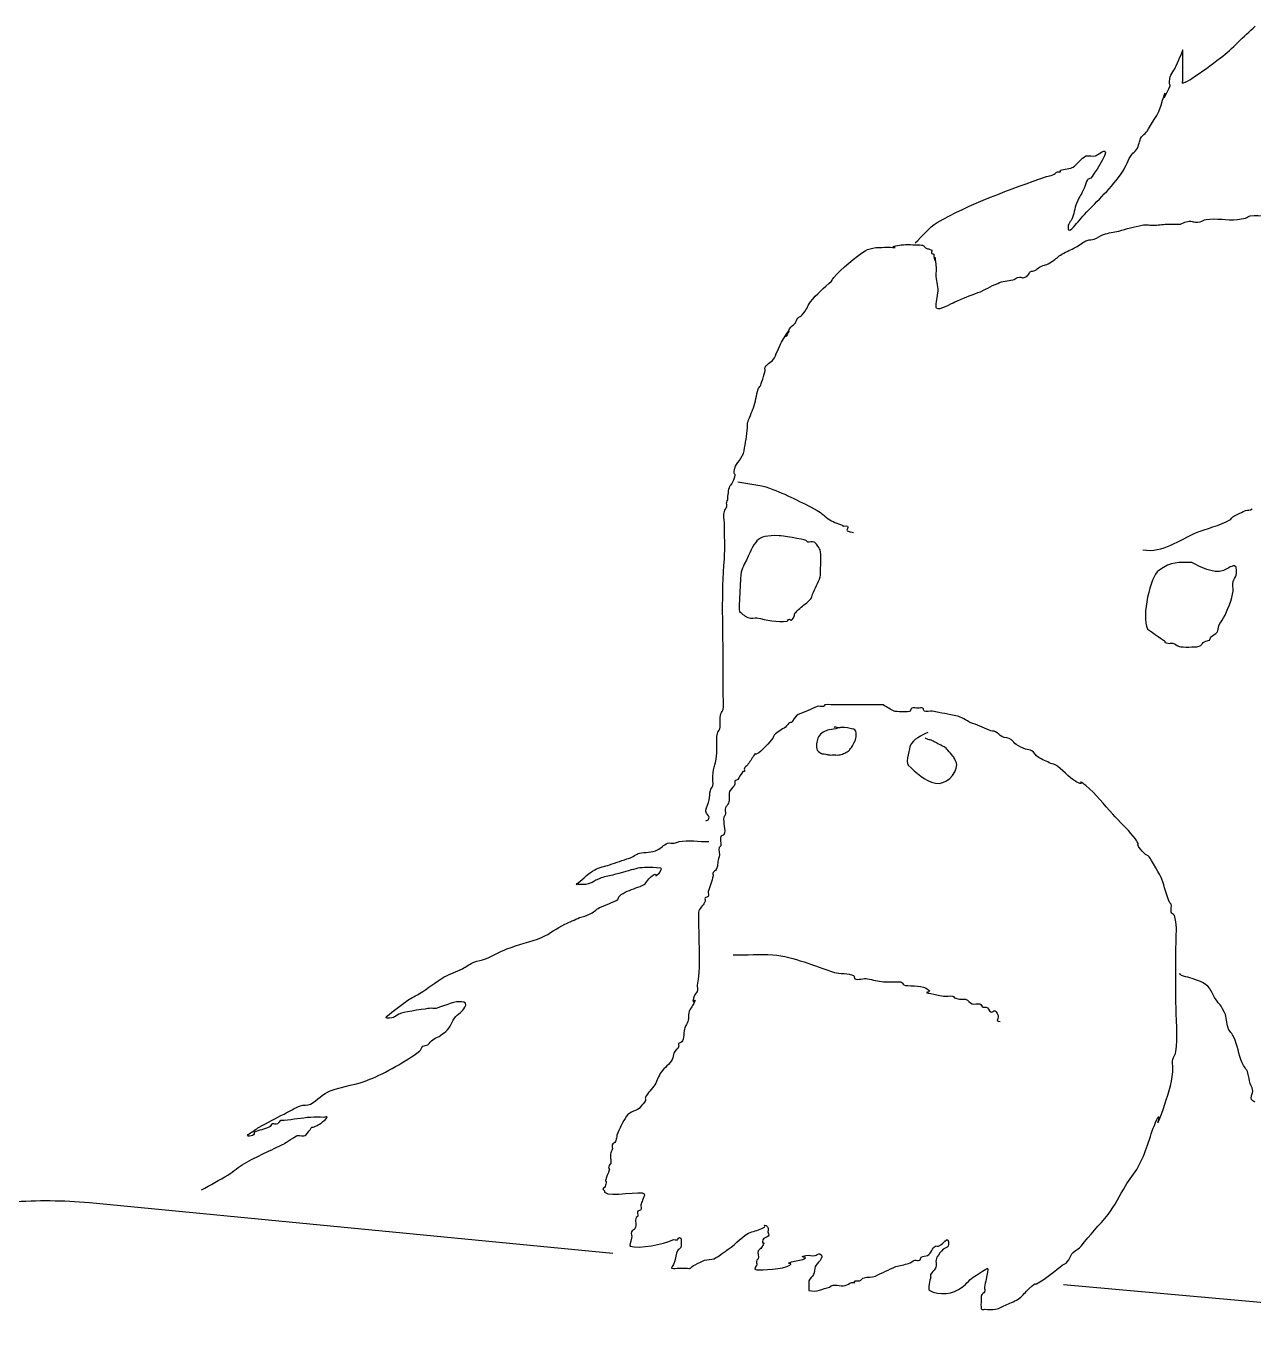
# Model space of a CAD drawing. Header units: millimetres. Extents: x 42 to 205, y 3 to 85.
# Drawn here: x 153.85 to 177.95, y 47 to 72.76 of the extents above; entities that cross this region are included whole.
import ezdxf

# ---------------------------------------------------------------- set-up
doc = ezdxf.new("R2010")
doc.units = ezdxf.units.MM
doc.layers.get('0').update_dxf_attribs({"linetype": 'CONTINUOUS'})

msp = doc.modelspace()

# ---------------------------------------------------------------- linework, layer by layer
for p, q in [((176.55, 72.268), (176.55, 72.143)), ((176.55, 72.143), (176.55, 71.957)), ((176.55, 71.957), (176.55, 71.709)), ((177.627, 68.973), (177.787, 68.996)), ((168.632, 62.764), (168.628, 62.764)), ((167.53, 59.68), (167.53, 60.228)), ((170.647, 59.441), (169.777, 59.441)), ((170.672, 59.441), (170.647, 59.441)), ((169.785, 58.991), (169.739, 58.975)), ((169.662, 58.459), (169.743, 58.459)), ((164.78, 55.915), (164.683, 55.915)), ((176.421, 53.602), (176.421, 54.689)), ((165.363, 48.673), (155.085, 49.666)), ((186.081, 46.999), (174.21, 48.056))]:
    msp.add_line(p, q)
for points in [[(177.295, 72.143), (177.538, 72.327), (177.742, 72.568), (177.978, 72.765)], [(176.426, 71.988), (176.492, 72.155), (176.57, 72.299), (176.55, 72.299)], [(176.55, 72.299), (176.54, 72.299), (176.55, 72.278), (176.55, 72.268)], [(176.735, 71.74), (176.926, 71.867), (177.111, 72.006), (177.295, 72.143)], [(176.301, 71.74), (176.315, 71.825), (176.395, 71.914), (176.426, 71.988)], [(176.085, 71.088), (176.344, 71.863), (176.066, 71.11), (176.24, 71.46)], [(176.24, 71.46), (176.37, 71.717), (176.265, 71.513), (176.301, 71.74)], [(176.55, 71.709), (176.55, 71.688), (176.53, 71.64), (176.55, 71.647)], [(176.55, 71.647), (176.616, 71.669), (176.68, 71.701), (176.735, 71.74)], [(175.836, 70.684), (175.856, 70.71), (176.07, 71.054), (176.085, 71.088)], [(175.742, 70.591), (175.764, 70.629), (175.808, 70.649), (175.836, 70.684)], [(175.554, 70.249), (175.58, 70.285), (175.626, 70.304), (175.648, 70.342)], [(175.648, 70.342), (175.692, 70.42), (175.699, 70.513), (175.742, 70.591)], [(174.405, 70.001), (174.494, 70.065), (174.555, 70.169), (174.654, 70.218)], [(174.654, 70.218), (174.687, 70.234), (174.812, 70.211), (174.84, 70.218)], [(175.025, 70.311), (175.096, 70.275), (174.786, 69.829), (174.746, 69.783)], [(174.84, 70.218), (174.868, 70.225), (174.987, 70.331), (175.025, 70.311)], [(175.369, 69.907), (175.44, 70.015), (175.481, 70.143), (175.554, 70.249)], [(173.877, 69.814), (173.918, 69.828), (173.961, 69.828), (174.001, 69.845)], [(174.001, 69.845), (174.037, 69.86), (174.06, 69.894), (174.095, 69.907)], [(174.095, 69.907), (174.115, 69.915), (174.139, 69.898), (174.156, 69.907)], [(174.156, 69.907), (174.166, 69.912), (174.147, 69.934), (174.156, 69.938)], [(174.156, 69.938), (174.21, 69.965), (174.357, 69.966), (174.405, 70.001)], [(174.624, 69.069), (174.88, 69.345), (175.158, 69.59), (175.369, 69.907)], [(171.734, 68.914), (172.334, 69.265), (173.206, 69.577), (173.877, 69.814)], [(174.624, 69.597), (174.555, 69.441), (174.545, 69.467), (174.469, 69.286)], [(174.685, 69.752), (174.654, 69.706), (174.644, 69.648), (174.624, 69.597)], [(174.746, 69.783), (174.731, 69.766), (174.697, 69.771), (174.685, 69.752)], [(174.469, 69.286), (174.428, 69.192), (174.423, 69.069), (174.375, 68.976)], [(174.375, 68.789), (174.464, 68.877), (174.537, 68.977), (174.624, 69.069)], [(177.879, 69.042), (178.077, 69.075), (178.326, 68.999), (178.518, 69.042)], [(171.299, 68.51), (171.444, 68.644), (171.563, 68.814), (171.734, 68.914)], [(174.314, 68.882), (174.291, 68.837), (174.29, 68.703), (174.375, 68.789)], [(174.375, 68.976), (174.358, 68.942), (174.329, 68.916), (174.314, 68.882)], [(175.297, 68.745), (175.452, 68.787), (175.597, 68.828), (175.754, 68.859)], [(175.754, 68.859), (175.835, 68.876), (175.921, 68.855), (176.005, 68.859)], [(176.005, 68.859), (176.097, 68.864), (176.188, 68.878), (176.279, 68.882)], [(176.279, 68.882), (176.356, 68.885), (176.432, 68.872), (176.508, 68.882)], [(176.508, 68.882), (176.549, 68.887), (176.582, 68.92), (176.622, 68.928)], [(176.622, 68.928), (176.8, 68.96), (176.719, 68.896), (176.896, 68.928)], [(176.896, 68.928), (176.937, 68.935), (176.97, 68.968), (177.011, 68.973)], [(177.011, 68.973), (177.214, 68.999), (177.424, 68.951), (177.627, 68.973)], [(177.787, 68.996), (177.818, 69.011), (177.846, 69.036), (177.879, 69.042)], [(174.452, 68.425), (174.53, 68.468), (174.596, 68.534), (174.68, 68.562)], [(174.68, 68.562), (174.723, 68.577), (174.774, 68.571), (174.817, 68.585)], [(174.817, 68.585), (174.876, 68.605), (174.939, 68.652), (175, 68.676)], [(175, 68.676), (175.097, 68.715), (175.198, 68.718), (175.297, 68.745)], [(169.701, 67.832), (169.846, 68.001), (170.137, 68.237), (170.317, 68.357)], [(170.317, 68.357), (170.427, 68.43), (170.625, 68.425), (170.751, 68.425)], [(170.751, 68.425), (171.136, 68.425), (170.634, 68.411), (171.025, 68.471)], [(171.025, 68.471), (171.137, 68.488), (171.274, 68.471), (171.39, 68.471)], [(171.39, 68.471), (171.492, 68.471), (171.449, 68.442), (171.528, 68.402)], [(171.528, 68.402), (171.549, 68.392), (171.576, 68.394), (171.596, 68.38)], [(171.596, 68.38), (171.66, 68.378), (171.602, 68.328), (171.619, 68.311)], [(171.619, 68.311), (171.631, 68.299), (171.655, 68.302), (171.665, 68.288)], [(171.665, 68.288), (171.673, 68.276), (171.662, 68.258), (171.665, 68.243)], [(171.665, 68.243), (171.713, 67.999), (171.665, 68.476), (171.71, 68.014)], [(173.995, 68.151), (174.058, 68.193), (174.111, 68.25), (174.178, 68.288)], [(174.178, 68.288), (174.287, 68.352), (174.35, 68.37), (174.452, 68.425)], [(173.652, 67.969), (173.685, 67.986), (173.71, 68.02), (173.743, 68.037)], [(173.743, 68.037), (173.865, 68.098), (173.847, 68.053), (173.995, 68.151)], [(169.244, 67.352), (169.364, 67.511), (169.515, 67.623), (169.655, 67.763)], [(169.655, 67.763), (169.674, 67.782), (169.683, 67.811), (169.701, 67.832)], [(171.71, 68.014), (171.717, 67.951), (171.695, 67.871), (171.71, 67.809)], [(171.71, 67.809), (171.735, 67.711), (171.754, 67.591), (171.733, 67.489)], [(172.92, 67.717), (173.012, 67.772), (173.121, 67.757), (173.217, 67.786)], [(173.217, 67.786), (173.25, 67.796), (173.276, 67.823), (173.309, 67.832)], [(173.309, 67.832), (173.441, 67.865), (173.372, 67.776), (173.515, 67.877)], [(173.515, 67.877), (173.537, 67.893), (173.537, 67.931), (173.56, 67.946)], [(173.56, 67.946), (173.586, 67.963), (173.624, 67.955), (173.652, 67.969)], [(172.076, 67.352), (172.226, 67.42), (172.378, 67.483), (172.532, 67.535)], [(172.532, 67.535), (172.667, 67.58), (172.784, 67.672), (172.92, 67.717)], [(169.084, 67.101), (169.183, 67.212), (169.16, 67.242), (169.244, 67.352)], [(171.733, 67.489), (171.727, 67.459), (171.687, 67.253), (171.71, 67.238)], [(171.71, 67.238), (171.797, 67.181), (172.003, 67.319), (172.076, 67.352)], [(168.696, 66.599), (169.009, 67.101), (168.604, 66.368), (168.833, 66.827)], [(168.947, 66.941), (168.967, 66.968), (168.971, 67.007), (168.993, 67.032)], [(168.993, 67.032), (169.018, 67.061), (169.059, 67.072), (169.084, 67.101)], [(168.833, 66.827), (168.857, 66.875), (168.914, 66.898), (168.947, 66.941)], [(168.536, 66.256), (168.584, 66.352), (168.642, 66.512), (168.696, 66.599)], [(168.353, 66.073), (168.401, 66.144), (168.497, 66.179), (168.536, 66.256)], [(168.261, 65.708), (168.269, 65.726), (168.342, 65.938), (168.353, 66.005)], [(168.353, 66.005), (168.356, 66.027), (168.339, 66.055), (168.353, 66.073)], [(168.215, 65.639), (168.224, 65.666), (168.251, 65.683), (168.261, 65.708)], [(168.124, 65.274), (168.17, 65.393), (168.177, 65.522), (168.215, 65.639)], [(168.01, 64.977), (168.023, 65.029), (168.104, 65.219), (168.124, 65.274)], [(168.01, 64.886), (168.013, 64.916), (168.002, 64.948), (168.01, 64.977)], [(167.941, 64.429), (167.967, 64.581), (167.995, 64.733), (168.01, 64.886)], [(167.758, 64.087), (167.784, 64.192), (167.916, 64.284), (167.941, 64.429)], [(167.736, 63.858), (167.819, 64.068), (167.705, 63.877), (167.758, 64.087)], [(167.621, 63.539), (167.629, 63.584), (167.634, 63.631), (167.644, 63.676)], [(167.644, 63.676), (167.672, 63.799), (167.672, 63.699), (167.736, 63.858)], [(167.821, 63.82), (168.029, 63.779), (168.243, 63.767), (168.442, 63.696)], [(168.442, 63.696), (168.764, 63.58), (169.07, 63.421), (169.373, 63.261)], [(167.599, 63.333), (167.606, 63.363), (167.594, 63.395), (167.599, 63.425)], [(167.599, 63.425), (167.602, 63.441), (167.618, 63.454), (167.621, 63.47)], [(167.621, 63.47), (167.626, 63.493), (167.621, 63.516), (167.621, 63.539)], [(167.553, 63.014), (167.553, 63.084), (167.534, 63.175), (167.553, 63.242)], [(167.553, 63.242), (167.562, 63.275), (167.591, 63.3), (167.599, 63.333)], [(169.373, 63.261), (169.465, 63.213), (169.533, 63.13), (169.622, 63.075)], [(177.48, 63.075), (177.505, 63.09), (177.518, 63.122), (177.54, 63.137)], [(177.54, 63.137), (177.554, 63.145), (177.767, 63.253), (177.789, 63.261)], [(177.789, 63.261), (177.843, 63.279), (177.868, 63.246), (177.914, 63.292)], [(167.553, 62.306), (167.572, 62.538), (167.553, 62.78), (167.553, 63.014)], [(169.622, 63.075), (169.706, 63.022), (169.815, 63.002), (169.902, 62.951)], [(169.902, 62.951), (170.047, 62.977), (169.938, 62.884), (169.963, 62.857)], [(176.827, 62.826), (176.992, 62.896), (177.299, 62.967), (177.48, 63.075)], [(168.628, 62.764), (168.147, 62.779), (168.172, 62.66), (167.945, 62.205)], [(169.16, 62.671), (169.106, 62.698), (168.657, 62.761), (168.632, 62.764)], [(169.19, 62.64), (169.176, 62.644), (169.172, 62.665), (169.16, 62.671)], [(169.315, 62.64), (169.277, 62.659), (169.231, 62.63), (169.19, 62.64)], [(169.376, 62.578), (169.358, 62.601), (169.34, 62.627), (169.315, 62.64)], [(169.963, 62.857), (169.967, 62.853), (170.08, 62.826), (170.087, 62.826)], [(175.771, 62.485), (176.163, 62.424), (176.487, 62.685), (176.827, 62.826)], [(169.437, 62.485), (169.42, 62.518), (169.396, 62.548), (169.376, 62.578)], [(169.437, 61.957), (169.439, 61.963), (169.458, 62.442), (169.437, 62.485)], [(167.53, 60.228), (167.53, 60.917), (167.495, 61.619), (167.553, 62.306)], [(167.945, 62.205), (167.92, 62.155), (167.894, 62.104), (167.884, 62.05)], [(176.734, 62.236), (176.467, 62.236), (176.344, 62.266), (176.082, 62.081)], [(177.354, 62.081), (177.143, 62.011), (176.897, 62.154), (176.733, 62.236)], [(177.573, 62.174), (177.494, 62.174), (177.418, 62.102), (177.354, 62.081)], [(177.603, 61.988), (177.606, 61.994), (177.624, 62.174), (177.573, 62.174)], [(167.884, 62.05), (167.873, 62), (167.828, 61.299), (167.853, 61.274)], [(169.282, 61.615), (169.33, 61.73), (169.391, 61.841), (169.437, 61.957)], [(176.082, 62.081), (175.919, 61.966), (175.738, 61.185), (175.863, 60.932)], [(177.542, 61.677), (177.548, 61.739), (177.53, 61.803), (177.542, 61.864)], [(177.542, 61.864), (177.551, 61.909), (177.591, 61.943), (177.603, 61.988)], [(169.251, 61.522), (169.272, 61.547), (169.269, 61.585), (169.282, 61.615)], [(177.357, 61.149), (177.425, 61.287), (177.53, 61.525), (177.542, 61.677)], [(168.939, 61.242), (168.969, 61.273), (169, 61.305), (169.033, 61.336)], [(169.033, 61.336), (169.101, 61.403), (169.19, 61.449), (169.251, 61.522)], [(167.853, 61.274), (167.907, 61.221), (167.97, 61.177), (168.039, 61.149)], [(168.039, 61.149), (168.087, 61.13), (168.143, 61.158), (168.194, 61.149)], [(168.194, 61.149), (168.369, 61.12), (168.601, 61.051), (168.784, 61.087)], [(168.784, 61.087), (168.798, 61.09), (168.802, 61.112), (168.814, 61.118)], [(168.814, 61.118), (168.87, 61.146), (168.835, 61.052), (168.908, 61.149)], [(168.908, 61.149), (168.928, 61.175), (168.929, 61.211), (168.939, 61.242)], [(177.263, 60.994), (177.286, 61.064), (177.321, 61.078), (177.357, 61.149)], [(175.863, 60.932), (175.867, 60.925), (176.16, 60.721), (176.174, 60.715)], [(177.108, 60.777), (177.143, 60.813), (177.202, 60.828), (177.232, 60.87)], [(177.232, 60.87), (177.257, 60.905), (177.25, 60.954), (177.263, 60.994)], [(176.174, 60.715), (176.253, 60.675), (176.141, 60.677), (176.268, 60.652)], [(176.268, 60.652), (176.298, 60.646), (176.331, 60.661), (176.362, 60.652)], [(176.362, 60.652), (176.408, 60.64), (176.443, 60.605), (176.486, 60.59)], [(176.486, 60.59), (176.54, 60.572), (176.803, 60.576), (176.859, 60.59)], [(176.859, 60.59), (176.956, 60.614), (176.895, 60.63), (176.983, 60.683)], [(176.983, 60.683), (177.011, 60.7), (177.05, 60.695), (177.077, 60.714)], [(177.077, 60.714), (177.096, 60.728), (177.092, 60.76), (177.108, 60.777)], [(167.53, 59.36), (167.551, 59.465), (167.53, 59.573), (167.53, 59.68)], [(167.462, 58.972), (167.484, 59.063), (167.459, 59.178), (167.484, 59.269)], [(167.484, 59.269), (167.494, 59.301), (167.523, 59.327), (167.53, 59.36)], [(169.373, 59.41), (169.259, 59.353), (169.142, 59.312), (169.001, 59.255)], [(169.498, 59.41), (169.457, 59.4), (169.411, 59.429), (169.373, 59.41)], [(169.528, 59.441), (169.514, 59.438), (169.511, 59.414), (169.498, 59.41)], [(169.777, 59.441), (169.716, 59.441), (169.587, 59.456), (169.528, 59.441)], [(170.89, 59.317), (170.814, 59.35), (170.746, 59.399), (170.672, 59.441)], [(171.201, 59.317), (171.185, 59.301), (170.911, 59.307), (170.89, 59.317)], [(171.232, 59.379), (171.21, 59.37), (171.217, 59.333), (171.201, 59.317)], [(171.356, 59.379), (171.315, 59.379), (171.27, 59.394), (171.232, 59.379)], [(171.45, 59.379), (171.422, 59.393), (171.389, 59.379), (171.356, 59.379)], [(171.481, 59.317), (171.46, 59.327), (171.47, 59.368), (171.45, 59.379)], [(171.635, 59.317), (171.608, 59.322), (171.498, 59.308), (171.481, 59.317)], [(172.132, 59.223), (171.949, 59.26), (171.811, 59.281), (171.635, 59.317)], [(168.752, 59.007), (168.683, 58.956), (168.594, 58.912), (168.533, 58.851)], [(168.846, 59.1), (168.808, 59.08), (168.787, 59.033), (168.752, 59.007)], [(168.876, 59.1), (168.869, 59.092), (168.855, 59.104), (168.846, 59.1)], [(169.001, 59.255), (168.955, 59.236), (168.884, 59.107), (168.876, 59.1)], [(169.782, 58.991), (169.768, 58.992), (169.716, 59.024), (169.703, 58.999)], [(172.381, 59.099), (172.323, 59.122), (172.181, 59.214), (172.132, 59.223)], [(172.754, 58.944), (172.629, 58.997), (172.507, 59.049), (172.381, 59.099)], [(167.393, 58.378), (167.421, 58.522), (167.389, 58.735), (167.416, 58.88)], [(167.416, 58.88), (167.422, 58.914), (167.454, 58.939), (167.462, 58.972)], [(168.503, 58.789), (168.447, 58.723), (168.282, 58.523), (168.192, 58.479)], [(168.533, 58.851), (168.517, 58.835), (168.517, 58.807), (168.503, 58.789)], [(169.389, 58.789), (169.367, 58.736), (169.341, 58.62), (169.377, 58.552)], [(169.579, 58.944), (169.503, 58.921), (169.419, 58.866), (169.389, 58.789)], [(169.739, 58.975), (169.686, 58.965), (169.633, 58.96), (169.579, 58.944)], [(169.853, 58.999), (169.829, 58.999), (169.807, 58.99), (169.782, 58.991)], [(170.079, 58.968), (170.008, 58.99), (169.929, 58.999), (169.853, 58.999)], [(170.114, 58.956), (170.104, 58.963), (170.091, 58.964), (170.079, 58.968)], [(170.094, 58.692), (170.106, 58.714), (170.122, 58.735), (170.13, 58.758)], [(170.138, 58.816), (170.14, 58.844), (170.153, 58.928), (170.114, 58.956)], [(170.13, 58.758), (170.136, 58.777), (170.137, 58.797), (170.138, 58.816)], [(171.551, 58.902), (171.422, 58.838), (171.268, 58.779), (171.202, 58.638)], [(171.556, 58.765), (171.535, 58.773), (171.516, 58.784), (171.495, 58.793)], [(171.63, 58.742), (171.606, 58.753), (171.579, 58.756), (171.556, 58.765)], [(172.878, 58.913), (172.84, 58.932), (172.794, 58.927), (172.754, 58.944)], [(173.003, 58.82), (172.954, 58.839), (172.924, 58.89), (172.878, 58.913)], [(173.188, 58.758), (173.132, 58.802), (173.064, 58.794), (173.003, 58.82)], [(173.282, 58.664), (173.247, 58.689), (173.224, 58.73), (173.188, 58.758)], [(168.192, 58.479), (168.136, 58.451), (168.182, 58.525), (168.131, 58.448)], [(169.377, 58.552), (169.383, 58.543), (169.392, 58.536), (169.401, 58.529)], [(169.401, 58.529), (169.489, 58.463), (169.444, 58.49), (169.545, 58.475)], [(169.893, 58.486), (169.91, 58.492), (169.924, 58.502), (169.939, 58.51)], [(169.939, 58.51), (170.018, 58.551), (170, 58.538), (170.071, 58.642)], [(170.071, 58.642), (170.081, 58.657), (170.086, 58.675), (170.094, 58.692)], [(171.202, 58.638), (171.196, 58.625), (171.108, 58.314), (171.164, 58.261)], [(171.716, 58.696), (171.688, 58.711), (171.66, 58.729), (171.63, 58.742)], [(171.909, 58.591), (171.874, 58.621), (171.732, 58.687), (171.716, 58.696)], [(172.062, 58.408), (172.059, 58.413), (171.937, 58.567), (171.909, 58.591)], [(173.468, 58.571), (173.407, 58.602), (173.338, 58.626), (173.282, 58.664)], [(173.592, 58.54), (173.556, 58.563), (173.508, 58.561), (173.468, 58.571)], [(173.716, 58.416), (173.668, 58.448), (173.643, 58.509), (173.592, 58.54)], [(167.325, 58.036), (167.345, 58.282), (167.35, 58.164), (167.393, 58.378)], [(168.007, 58.261), (167.989, 58.238), (167.959, 58.225), (167.946, 58.199)], [(168.131, 58.448), (168.091, 58.386), (168.053, 58.321), (168.007, 58.261)], [(169.545, 58.475), (169.57, 58.471), (169.594, 58.462), (169.619, 58.459)], [(169.619, 58.459), (169.633, 58.457), (169.647, 58.459), (169.662, 58.459)], [(169.743, 58.459), (169.764, 58.459), (169.784, 58.455), (169.804, 58.459)], [(169.804, 58.459), (169.835, 58.465), (169.865, 58.475), (169.893, 58.486)], [(171.164, 58.261), (171.319, 58.114), (171.488, 57.952), (171.696, 57.904)], [(171.696, 57.904), (171.884, 57.86), (172.121, 58.08), (172.115, 58.269)], [(172.115, 58.269), (172.112, 58.314), (172.082, 58.376), (172.062, 58.408)], [(173.965, 58.292), (173.882, 58.333), (173.795, 58.365), (173.716, 58.416)], [(174.059, 58.261), (174.031, 58.278), (173.998, 58.281), (173.965, 58.292)], [(174.432, 57.95), (174.335, 58.006), (174.168, 58.193), (174.059, 58.261)], [(167.325, 57.853), (167.339, 57.912), (167.32, 57.975), (167.325, 58.036)], [(167.821, 57.981), (167.805, 57.965), (167.773, 57.97), (167.76, 57.95)], [(167.915, 58.137), (167.892, 58.113), (167.839, 57.998), (167.821, 57.981)], [(167.946, 58.137), (167.941, 58.127), (167.922, 58.144), (167.915, 58.137)], [(167.946, 58.199), (167.937, 58.18), (167.955, 58.155), (167.946, 58.137)], [(174.65, 57.857), (174.432, 58.039), (174.696, 57.8), (174.432, 57.95)], [(167.256, 57.579), (167.272, 57.638), (167.26, 57.703), (167.279, 57.762)], [(167.279, 57.762), (167.29, 57.794), (167.317, 57.82), (167.325, 57.853)], [(167.666, 57.764), (167.631, 57.71), (167.66, 57.578), (167.636, 57.516)], [(167.76, 57.888), (167.745, 57.842), (167.694, 57.806), (167.666, 57.764)], [(167.76, 57.95), (167.749, 57.933), (167.767, 57.908), (167.76, 57.888)], [(175.178, 57.298), (175.011, 57.488), (174.846, 57.694), (174.65, 57.857)], [(167.188, 57.373), (167.208, 57.443), (167.238, 57.509), (167.256, 57.579)], [(167.636, 57.516), (167.622, 57.481), (167.59, 57.456), (167.575, 57.422)], [(167.188, 57.168), (167.345, 57.213), (167.168, 57.308), (167.188, 57.373)], [(167.545, 57.236), (167.519, 57.136), (167.59, 56.984), (167.545, 56.894)], [(167.575, 57.298), (167.571, 57.275), (167.55, 57.259), (167.545, 57.236)], [(167.575, 57.422), (167.556, 57.385), (167.583, 57.339), (167.575, 57.298)], [(175.582, 56.863), (175.46, 57.016), (175.307, 57.151), (175.178, 57.298)], [(166.241, 56.596), (166.31, 56.634), (166.363, 56.696), (166.437, 56.726)], [(166.437, 56.726), (166.477, 56.742), (166.523, 56.72), (166.566, 56.726)], [(166.566, 56.726), (166.599, 56.73), (166.632, 56.751), (166.663, 56.758)], [(166.663, 56.758), (166.841, 56.793), (167.065, 56.758), (167.246, 56.758)], [(167.484, 56.863), (167.456, 56.808), (167.499, 56.737), (167.484, 56.677)], [(167.545, 56.894), (167.534, 56.874), (167.494, 56.884), (167.484, 56.863)], [(175.801, 56.522), (175.536, 56.824), (175.801, 56.59), (175.582, 56.863)], [(165.3, 56.304), (165.429, 56.347), (165.559, 56.391), (165.689, 56.434)], [(165.689, 56.434), (165.742, 56.452), (165.833, 56.519), (165.884, 56.531)], [(165.884, 56.531), (165.999, 56.56), (166.131, 56.534), (166.241, 56.596)], [(167.453, 56.459), (167.41, 56.372), (167.439, 56.307), (167.392, 56.211)], [(167.453, 56.646), (167.428, 56.596), (167.478, 56.509), (167.453, 56.459)], [(167.484, 56.677), (167.48, 56.663), (167.459, 56.659), (167.453, 56.646)], [(175.895, 56.459), (175.869, 56.486), (175.826, 56.493), (175.801, 56.522)], [(176.144, 56.024), (176.131, 56.059), (175.918, 56.438), (175.895, 56.459)], [(164.683, 55.948), (164.793, 56.035), (164.889, 56.138), (165.008, 56.207)], [(165.008, 56.207), (165.097, 56.258), (165.203, 56.271), (165.3, 56.304)], [(166.304, 56.239), (165.84, 56.275), (165.869, 56.233), (165.396, 56.11)], [(166.271, 56.142), (166.295, 56.166), (166.337, 56.237), (166.304, 56.239)], [(167.392, 56.211), (167.379, 56.185), (167.344, 56.175), (167.331, 56.149)], [(164.65, 55.915), (164.65, 55.93), (164.671, 55.938), (164.683, 55.948)], [(164.683, 55.915), (164.672, 55.915), (164.65, 55.904), (164.65, 55.915)], [(165.137, 56.045), (164.967, 55.984), (164.941, 55.915), (164.78, 55.915)], [(165.396, 56.11), (165.31, 56.087), (165.219, 56.075), (165.137, 56.045)], [(165.816, 55.85), (165.869, 55.875), (165.93, 55.883), (165.979, 55.915)], [(165.979, 55.915), (166.029, 55.948), (166.055, 56.05), (166.174, 56.11)], [(166.174, 56.11), (166.253, 56.15), (166.144, 56.016), (166.271, 56.142)], [(167.331, 56.087), (167.306, 55.984), (167.273, 55.879), (167.237, 55.776)], [(167.331, 56.149), (167.322, 56.13), (167.336, 56.107), (167.331, 56.087)], [(176.299, 55.559), (176.225, 55.707), (176.2, 55.872), (176.144, 56.024)], [(165.459, 55.624), (165.478, 55.638), (165.474, 55.671), (165.492, 55.689)], [(165.492, 55.689), (165.578, 55.774), (165.705, 55.8), (165.816, 55.85)], [(167.237, 55.683), (167.224, 55.664), (167.191, 55.668), (167.176, 55.652)], [(167.237, 55.776), (167.227, 55.745), (167.258, 55.714), (167.237, 55.683)], [(164.906, 55.332), (164.977, 55.363), (165.033, 55.427), (165.102, 55.462)], [(165.102, 55.462), (165.186, 55.504), (165.394, 55.575), (165.459, 55.624)], [(167.052, 55.403), (167.031, 55.361), (167.052, 54.965), (167.052, 54.906)], [(167.176, 55.59), (167.152, 55.516), (167.087, 55.473), (167.052, 55.403)], [(167.176, 55.652), (167.162, 55.637), (167.183, 55.609), (167.176, 55.59)], [(176.329, 55.528), (176.326, 55.542), (176.305, 55.546), (176.299, 55.559)], [(176.329, 55.372), (176.315, 55.422), (176.338, 55.477), (176.329, 55.528)], [(163.965, 54.879), (164.135, 54.948), (164.257, 55.063), (164.418, 55.138)], [(164.418, 55.138), (164.515, 55.181), (164.614, 55.224), (164.711, 55.268)], [(164.711, 55.268), (164.777, 55.289), (164.845, 55.305), (164.906, 55.332)], [(176.39, 55.31), (176.369, 55.331), (176.337, 55.344), (176.329, 55.372)], [(176.421, 55.186), (176.41, 55.227), (176.4, 55.269), (176.39, 55.31)], [(176.421, 54.689), (176.421, 54.85), (176.438, 55.026), (176.421, 55.186)], [(167.052, 54.906), (167.052, 54.588), (167.082, 54.253), (167.021, 53.943)], [(162.862, 54.457), (163.007, 54.515), (163.14, 54.595), (163.284, 54.652)], [(163.284, 54.652), (163.507, 54.739), (163.744, 54.787), (163.965, 54.879)], [(162.41, 54.263), (162.487, 54.304), (162.558, 54.358), (162.636, 54.393)], [(162.636, 54.393), (162.708, 54.424), (162.791, 54.428), (162.862, 54.457)], [(167.727, 54.534), (167.986, 54.534), (168.246, 54.553), (168.504, 54.534)], [(168.504, 54.534), (168.937, 54.502), (169.308, 54.315), (169.715, 54.192)], [(162.053, 54.101), (162.165, 54.168), (162.295, 54.201), (162.41, 54.263)], [(169.715, 54.192), (169.817, 54.162), (169.993, 54.178), (170.088, 54.13)], [(170.088, 54.13), (170.108, 54.12), (170.102, 54.084), (170.118, 54.068)], [(176.531, 54.132), (176.475, 54.16), (176.539, 54.154), (176.485, 54.154)], [(176.691, 54.086), (176.64, 54.106), (176.582, 54.107), (176.531, 54.132)], [(161.568, 53.777), (161.733, 53.882), (161.888, 54.001), (162.053, 54.101)], [(167.021, 53.943), (167.013, 53.903), (167.037, 53.858), (167.021, 53.819)], [(170.118, 54.068), (170.156, 54.03), (170.306, 54.083), (170.367, 54.068)], [(170.367, 54.068), (170.469, 54.043), (170.568, 54.017), (170.678, 54.006)], [(170.678, 54.006), (170.708, 54.003), (171.004, 54.01), (171.02, 54.006)], [(171.02, 54.006), (171.047, 53.999), (171.055, 53.957), (171.08, 53.944)], [(171.08, 53.944), (171.139, 53.914), (171.401, 53.95), (171.515, 53.881)], [(171.515, 53.881), (171.749, 53.742), (171.211, 53.855), (171.857, 53.726)], [(177.079, 53.88), (177.003, 53.996), (176.809, 54.041), (176.691, 54.086)], [(177.194, 53.675), (177.15, 53.741), (177.122, 53.815), (177.079, 53.88)], [(160.92, 53.323), (161.057, 53.437), (161.198, 53.546), (161.341, 53.647)], [(161.341, 53.647), (161.413, 53.697), (161.496, 53.73), (161.568, 53.777)], [(162.346, 53.615), (162.232, 53.615), (161.966, 53.502), (161.893, 53.485)], [(162.476, 53.55), (162.499, 53.619), (162.392, 53.615), (162.346, 53.615)], [(166.96, 53.726), (166.874, 53.465), (167.062, 53.805), (166.93, 53.54)], [(167.021, 53.819), (167.008, 53.785), (166.97, 53.762), (166.96, 53.726)], [(171.857, 53.726), (171.918, 53.714), (171.981, 53.735), (172.042, 53.726)], [(172.042, 53.726), (172.057, 53.724), (172.06, 53.702), (172.073, 53.695)], [(172.073, 53.695), (172.103, 53.68), (172.134, 53.672), (172.167, 53.664)], [(172.167, 53.664), (172.177, 53.662), (172.187, 53.664), (172.197, 53.664)], [(172.197, 53.664), (172.228, 53.664), (172.261, 53.672), (172.291, 53.664)], [(172.291, 53.664), (172.342, 53.652), (172.367, 53.587), (172.416, 53.571)], [(176.421, 52.639), (176.459, 52.871), (176.421, 53.347), (176.421, 53.602)], [(177.376, 53.401), (177.249, 53.653), (177.3, 53.507), (177.194, 53.675)], [(161.212, 53.388), (161.055, 53.335), (161.108, 53.291), (160.92, 53.291)], [(161.763, 53.485), (161.728, 53.48), (161.308, 53.42), (161.212, 53.388)], [(161.893, 53.485), (161.849, 53.475), (161.806, 53.491), (161.763, 53.485)], [(162.28, 53.323), (162.359, 53.402), (162.435, 53.434), (162.476, 53.55)], [(166.869, 53.446), (166.836, 53.381), (166.859, 53.299), (166.838, 53.229)], [(166.93, 53.54), (166.913, 53.506), (166.884, 53.48), (166.869, 53.446)], [(172.416, 53.571), (172.464, 53.555), (172.522, 53.587), (172.571, 53.571)], [(172.571, 53.571), (172.599, 53.562), (172.606, 53.518), (172.632, 53.509)], [(172.632, 53.509), (172.651, 53.502), (172.675, 53.518), (172.693, 53.509)], [(172.693, 53.509), (172.741, 53.5), (172.746, 53.435), (172.787, 53.415)], [(172.787, 53.415), (172.84, 53.389), (172.84, 53.504), (172.911, 53.384)], [(172.911, 53.384), (172.977, 53.275), (172.842, 53.229), (172.972, 53.229)], [(177.445, 53.104), (177.415, 53.194), (177.42, 53.313), (177.376, 53.401)], [(160.92, 53.291), (160.909, 53.291), (160.912, 53.316), (160.92, 53.323)], [(162.085, 53.032), (162.179, 53.107), (162.199, 53.245), (162.28, 53.323)], [(166.777, 53.105), (166.755, 53.048), (166.761, 52.87), (166.716, 52.825)], [(166.838, 53.229), (166.825, 53.185), (166.793, 53.148), (166.777, 53.105)], [(177.559, 52.921), (177.529, 52.987), (177.468, 53.036), (177.445, 53.104)], [(161.729, 52.772), (161.77, 52.798), (161.79, 52.843), (161.826, 52.87)], [(161.826, 52.87), (161.866, 52.898), (161.912, 52.913), (161.955, 52.934)], [(161.955, 52.934), (161.998, 52.967), (162.042, 52.998), (162.085, 53.032)], [(166.716, 52.825), (166.7, 52.809), (166.668, 52.813), (166.656, 52.794)], [(177.719, 52.419), (177.646, 52.579), (177.633, 52.762), (177.559, 52.921)], [(160.594, 52.092), (160.886, 52.213), (161.311, 52.451), (161.567, 52.643)], [(161.567, 52.643), (161.597, 52.666), (161.602, 52.715), (161.633, 52.74)], [(161.633, 52.74), (161.661, 52.761), (161.701, 52.753), (161.729, 52.772)], [(166.562, 52.608), (166.545, 52.569), (166.55, 52.522), (166.531, 52.484)], [(166.656, 52.732), (166.639, 52.683), (166.582, 52.655), (166.562, 52.608)], [(166.656, 52.794), (166.644, 52.777), (166.662, 52.752), (166.656, 52.732)], [(176.36, 52.484), (176.372, 52.538), (176.413, 52.584), (176.421, 52.639)], [(166.531, 52.484), (166.483, 52.388), (166.374, 52.323), (166.313, 52.235)], [(176.36, 52.236), (176.368, 52.318), (176.342, 52.403), (176.36, 52.484)], [(177.834, 52.214), (177.806, 52.296), (177.755, 52.339), (177.719, 52.419)], [(159.816, 51.865), (160.068, 51.96), (160.344, 51.989), (160.594, 52.092)], [(166.313, 52.235), (166.262, 52.158), (166.234, 52.067), (166.188, 51.987)], [(176.174, 51.521), (176.248, 51.729), (176.337, 52.01), (176.36, 52.236)], [(177.879, 52.008), (177.86, 52.076), (177.856, 52.147), (177.834, 52.214)], [(159.427, 51.606), (159.564, 51.683), (159.668, 51.81), (159.816, 51.865)], [(166.188, 51.987), (166.14, 51.901), (166.043, 51.823), (166.003, 51.738)], [(177.971, 51.643), (177.826, 51.71), (177.946, 51.812), (177.925, 51.894)], [(177.925, 51.894), (177.915, 51.934), (177.89, 51.969), (177.879, 52.008)], [(158.907, 51.411), (159.016, 51.467), (159.121, 51.528), (159.232, 51.573)], [(159.232, 51.573), (159.292, 51.597), (159.369, 51.573), (159.427, 51.606)], [(165.909, 51.552), (165.838, 51.456), (165.706, 51.481), (165.629, 51.366)], [(166.003, 51.676), (165.986, 51.627), (165.942, 51.593), (165.909, 51.552)], [(166.003, 51.738), (165.994, 51.72), (166.009, 51.696), (166.003, 51.676)], [(176.019, 51.242), (176.189, 51.638), (175.935, 50.845), (176.174, 51.521)], [(158.421, 51.152), (158.579, 51.243), (158.746, 51.327), (158.907, 51.411)], [(158.843, 51.282), (158.815, 51.268), (158.802, 51.234), (158.777, 51.217)], [(158.909, 51.282), (158.888, 51.279), (158.863, 51.291), (158.843, 51.282)], [(159.427, 51.346), (159.255, 51.332), (159.081, 51.301), (158.909, 51.282)], [(159.687, 51.346), (159.601, 51.346), (159.514, 51.354), (159.427, 51.346)], [(159.557, 51.185), (159.601, 51.205), (159.738, 51.303), (159.753, 51.346)], [(159.753, 51.346), (159.76, 51.367), (159.71, 51.346), (159.687, 51.346)], [(165.629, 51.366), (165.561, 51.263), (165.492, 51.116), (165.444, 50.993)], [(158.193, 50.99), (158.193, 51.005), (158.213, 51.013), (158.226, 51.022)], [(158.226, 51.022), (158.292, 51.068), (158.353, 51.113), (158.421, 51.152)], [(158.322, 51.022), (158.311, 51.011), (158.304, 50.995), (158.289, 50.99)], [(158.322, 51.055), (158.312, 51.05), (158.322, 51.033), (158.322, 51.022)], [(158.614, 51.152), (158.525, 51.107), (158.414, 51.1), (158.322, 51.055)], [(158.68, 51.217), (158.652, 51.207), (158.645, 51.166), (158.614, 51.152)], [(158.777, 51.217), (158.749, 51.199), (158.711, 51.227), (158.68, 51.217)], [(159.331, 50.99), (159.555, 51.271), (159.359, 51.085), (159.557, 51.185)], [(175.678, 50.372), (175.838, 50.646), (175.896, 50.956), (176.019, 51.242)], [(158.131, 50.44), (158.37, 50.581), (158.658, 50.703), (158.909, 50.828)], [(158.289, 50.99), (158.259, 50.98), (158.193, 50.957), (158.193, 50.99)], [(158.909, 50.828), (158.933, 50.84), (159.135, 50.982), (159.169, 50.99)], [(159.169, 50.99), (159.222, 51.003), (159.283, 50.964), (159.331, 50.99)], [(165.353, 50.806), (165.339, 50.786), (165.36, 50.736), (165.353, 50.713)], [(165.413, 50.869), (165.398, 50.844), (165.368, 50.831), (165.353, 50.806)], [(165.444, 50.962), (165.434, 50.931), (165.43, 50.897), (165.413, 50.869)], [(165.444, 50.993), (165.44, 50.983), (165.444, 50.972), (165.444, 50.962)], [(165.322, 50.651), (165.301, 50.587), (165.338, 50.499), (165.322, 50.434)], [(165.353, 50.713), (165.345, 50.691), (165.329, 50.673), (165.322, 50.651)], [(157.807, 50.213), (157.916, 50.288), (158.015, 50.372), (158.131, 50.44)], [(165.292, 50.309), (165.273, 50.235), (165.248, 50.21), (165.231, 50.154)], [(165.292, 50.403), (165.261, 50.309), (165.307, 50.372), (165.292, 50.309)], [(165.322, 50.434), (165.319, 50.419), (165.297, 50.416), (165.292, 50.403)], [(175.429, 50), (175.505, 50.127), (175.604, 50.245), (175.678, 50.372)], [(157.288, 49.921), (157.461, 50.018), (157.634, 50.115), (157.807, 50.213)], [(165.231, 50.154), (165.2, 50.061), (165.246, 50.123), (165.231, 50.061)], [(165.231, 50.061), (165.223, 50.029), (165.214, 49.997), (165.2, 49.968)], [(175.087, 49.441), (175.222, 49.612), (175.318, 49.814), (175.429, 50)], [(165.2, 49.968), (165.194, 49.955), (165.17, 49.951), (165.17, 49.937)], [(165.17, 49.937), (165.17, 49.922), (165.194, 49.919), (165.2, 49.906)], [(165.2, 49.906), (165.205, 49.896), (165.193, 49.882), (165.2, 49.875)], [(165.2, 49.875), (165.307, 49.768), (165.938, 49.921), (165.977, 49.844)], [(165.977, 49.844), (165.996, 49.806), (165.959, 49.76), (165.946, 49.72)], [(155.085, 49.666), (154.569, 49.716), (154.058, 49.714), (153.556, 49.68)], [(165.855, 49.502), (165.833, 49.48), (165.864, 49.438), (165.855, 49.409)], [(165.916, 49.533), (165.905, 49.512), (165.87, 49.518), (165.855, 49.502)], [(165.916, 49.626), (165.911, 49.596), (165.93, 49.561), (165.916, 49.533)], [(165.946, 49.72), (165.936, 49.689), (165.921, 49.659), (165.916, 49.626)], [(165.824, 49.378), (165.791, 49.313), (165.838, 49.235), (165.794, 49.16)], [(165.855, 49.409), (165.85, 49.395), (165.83, 49.391), (165.824, 49.378)], [(168.344, 49.191), (168.362, 49.203), (168.316, 49.252), (168.375, 49.222)], [(168.375, 49.222), (168.42, 49.199), (168.418, 49.143), (168.405, 49.098)], [(174.559, 48.819), (174.724, 49.039), (174.919, 49.225), (175.087, 49.441)], [(165.733, 48.974), (165.717, 48.895), (165.679, 48.826), (165.702, 48.819)], [(165.733, 49.098), (165.714, 49.061), (165.741, 49.015), (165.733, 48.974)], [(165.794, 49.16), (165.779, 49.135), (165.745, 49.125), (165.733, 49.098)], [(166.635, 48.943), (166.638, 48.946), (166.659, 49.012), (166.696, 48.974)], [(166.696, 48.974), (166.708, 48.962), (166.707, 48.804), (166.696, 48.788)], [(167.629, 48.756), (167.792, 48.864), (167.905, 49.034), (168.095, 49.098)], [(168.095, 49.098), (168.166, 49.121), (168.281, 49.149), (168.344, 49.191)], [(168.311, 48.943), (168.263, 48.801), (168.392, 48.975), (168.281, 48.788)], [(168.405, 49.098), (168.479, 48.981), (168.331, 49), (168.311, 48.943)], [(171.915, 48.944), (171.951, 48.967), (171.969, 48.856), (171.946, 48.82)], [(165.702, 48.819), (165.885, 48.758), (166.358, 48.852), (166.541, 48.943)], [(166.541, 48.943), (166.559, 48.952), (166.619, 48.929), (166.635, 48.943)], [(166.635, 48.725), (166.609, 48.687), (166.584, 48.556), (166.574, 48.508)], [(166.696, 48.788), (166.68, 48.763), (166.65, 48.75), (166.635, 48.725)], [(167.35, 48.57), (167.426, 48.601), (167.561, 48.71), (167.629, 48.756)], [(168.22, 48.725), (168.196, 48.69), (168.239, 48.609), (168.22, 48.57)], [(168.281, 48.788), (168.266, 48.762), (168.235, 48.75), (168.22, 48.725)], [(171.545, 48.633), (171.613, 48.668), (171.636, 48.798), (171.699, 48.82)], [(171.699, 48.82), (171.719, 48.826), (171.743, 48.813), (171.76, 48.82)], [(171.852, 48.757), (171.806, 48.71), (171.763, 48.658), (171.727, 48.602)], [(171.76, 48.82), (171.814, 48.838), (171.87, 48.913), (171.915, 48.944)], [(171.946, 48.82), (171.927, 48.788), (171.88, 48.784), (171.852, 48.757)], [(174.404, 48.695), (174.45, 48.742), (174.518, 48.766), (174.559, 48.819)], [(166.574, 48.508), (166.554, 48.428), (166.5, 48.386), (166.513, 48.384)], [(166.668, 48.384), (167.082, 48.384), (166.688, 48.348), (167.165, 48.539)], [(167.165, 48.539), (167.223, 48.562), (167.292, 48.547), (167.35, 48.57)], [(168.189, 48.446), (168.187, 48.441), (168.108, 48.353), (168.189, 48.353)], [(168.189, 48.539), (168.175, 48.511), (168.199, 48.475), (168.189, 48.446)], [(168.22, 48.57), (168.213, 48.557), (168.195, 48.552), (168.189, 48.539)], [(168.189, 48.353), (168.288, 48.353), (168.705, 48.355), (168.841, 48.446)], [(168.841, 48.446), (168.925, 48.501), (168.717, 48.456), (168.872, 48.508)], [(168.872, 48.508), (168.948, 48.533), (169.045, 48.532), (169.121, 48.57)], [(169.121, 48.57), (169.222, 48.621), (168.971, 48.587), (169.151, 48.633)], [(169.151, 48.633), (169.212, 48.648), (169.276, 48.62), (169.337, 48.633)], [(169.337, 48.633), (169.352, 48.636), (169.4, 48.678), (169.431, 48.664)], [(169.431, 48.664), (169.542, 48.608), (169.355, 48.466), (169.337, 48.415)], [(170.922, 48.415), (170.993, 48.444), (171.097, 48.45), (171.171, 48.478)], [(171.171, 48.478), (171.214, 48.494), (171.25, 48.527), (171.296, 48.54)], [(171.296, 48.54), (171.326, 48.548), (171.362, 48.526), (171.39, 48.54)], [(171.39, 48.54), (171.41, 48.55), (171.404, 48.586), (171.42, 48.602)], [(171.42, 48.602), (171.451, 48.632), (171.506, 48.614), (171.545, 48.633)], [(171.727, 48.602), (171.687, 48.536), (171.73, 48.435), (171.697, 48.385)], [(173.782, 48.136), (173.916, 48.226), (174.065, 48.337), (174.186, 48.447)], [(174.186, 48.447), (174.31, 48.469), (174.33, 48.622), (174.404, 48.695)], [(166.513, 48.384), (166.564, 48.374), (166.617, 48.384), (166.668, 48.384)], [(169.306, 48.26), (169.281, 48.216), (169.235, 48.182), (169.212, 48.136)], [(169.337, 48.415), (169.321, 48.369), (169.331, 48.303), (169.306, 48.26)], [(170.206, 48.136), (170.242, 48.145), (170.262, 48.189), (170.3, 48.198)], [(170.3, 48.198), (170.369, 48.215), (170.45, 48.196), (170.518, 48.229)], [(170.518, 48.229), (170.656, 48.297), (170.779, 48.358), (170.922, 48.415)], [(171.603, 48.198), (171.593, 48.17), (171.547, 47.963), (171.572, 47.95)], [(171.603, 48.261), (171.594, 48.242), (171.61, 48.218), (171.603, 48.198)], [(171.697, 48.385), (171.659, 48.328), (171.631, 48.314), (171.603, 48.261)], [(172.225, 48.012), (172.316, 48.081), (172.37, 48.171), (172.474, 48.23)], [(172.474, 48.23), (172.542, 48.268), (172.712, 48.39), (172.723, 48.385)], [(172.723, 48.385), (172.739, 48.377), (172.71, 48.26), (172.692, 48.167)], [(169.212, 48.136), (169.208, 48.126), (169.21, 47.95), (169.212, 47.949)], [(169.212, 47.949), (169.344, 47.905), (169.496, 47.986), (169.616, 48.012)], [(169.616, 48.012), (169.712, 48.095), (169.824, 48.022), (169.927, 48.043)], [(169.927, 48.043), (169.972, 48.052), (170.005, 48.093), (170.051, 48.105)], [(170.051, 48.105), (170.071, 48.11), (170.094, 48.096), (170.112, 48.105)], [(170.112, 48.105), (170.121, 48.109), (170.102, 48.133), (170.112, 48.136)], [(170.112, 48.136), (170.142, 48.146), (170.175, 48.128), (170.206, 48.136)], [(171.572, 47.95), (171.786, 47.843), (172.034, 47.869), (172.225, 48.012)], [(172.662, 48.012), (172.657, 47.981), (172.679, 47.945), (172.662, 47.919)], [(172.692, 48.167), (172.682, 48.115), (172.669, 48.064), (172.662, 48.012)], [(173.347, 47.795), (173.419, 47.847), (173.467, 47.923), (173.533, 47.981)], [(173.533, 47.981), (173.749, 48.171), (173.561, 47.989), (173.782, 48.136)], [(172.601, 47.857), (172.595, 47.849), (172.585, 47.585), (172.601, 47.577)], [(172.662, 47.919), (172.645, 47.895), (172.616, 47.881), (172.601, 47.857)], [(172.88, 47.577), (172.956, 47.594), (173.025, 47.638), (173.098, 47.67)], [(173.098, 47.67), (173.18, 47.706), (173.276, 47.742), (173.347, 47.795)], [(172.601, 47.577), (172.619, 47.568), (172.641, 47.577), (172.662, 47.577)], [(172.662, 47.577), (172.735, 47.577), (172.809, 47.562), (172.88, 47.577)]]:
    msp.add_open_spline(points, degree=3)

doc.saveas('drawing.dxf')
